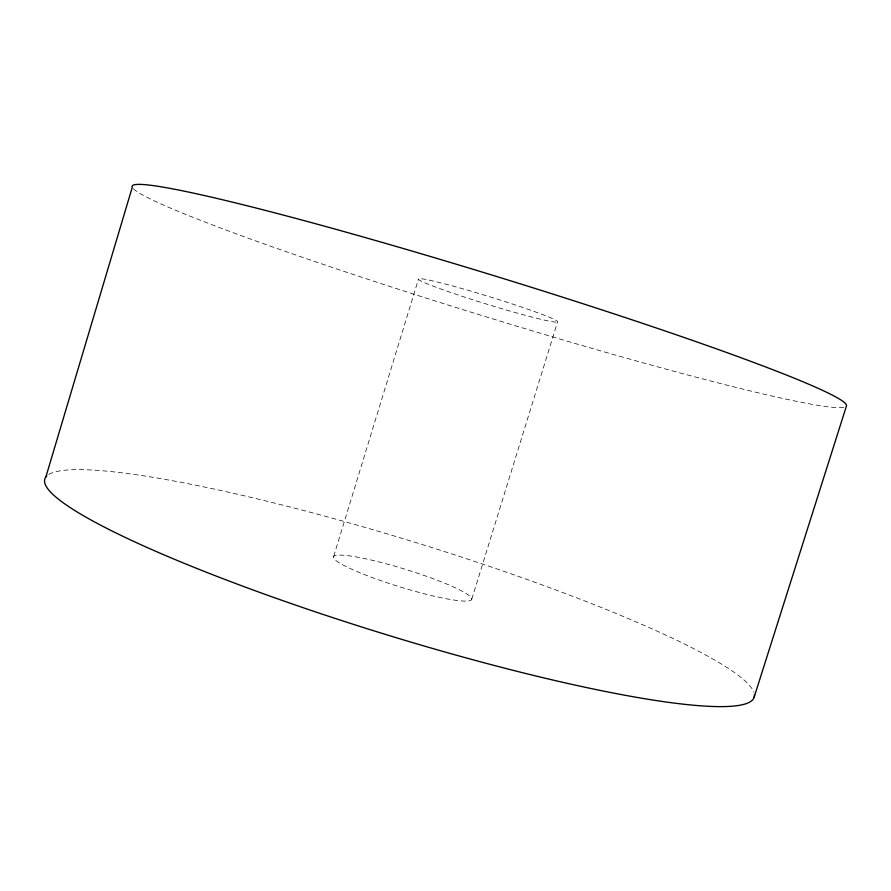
<?xml version="1.0" encoding="UTF-8"?>
<svg xmlns="http://www.w3.org/2000/svg" width="891" height="891" viewBox="0 0 891 891"><rect width="100%" height="100%" fill="white"/><g stroke="black" fill="none" stroke-linecap="round" stroke-linejoin="round"><path stroke-width="0.67" stroke-dasharray="4.46 3.34" d="M333.713 556.285L418.436 279.262M471.785 599.12L557.566 321.907A72.85 3.954 17.1 0 0 455.824 286.857A72.85 3.954 17.1 0 0 450.59 292.415A72.85 3.954 17.1 0 0 557.566 321.907M48.816 474.424A371.057 48.348 17.1 0 1 417.589 543.109A371.057 48.348 17.1 0 1 753.909 692.441M843.688 407.421A373.663 20.816 17.1 0 1 481.151 315.303A373.663 20.816 17.1 0 1 133.294 188.636M363.483 574.205A72.371 9.2 17.1 0 0 471.584 599.676A72.371 9.2 17.1 0 0 372.627 560.372A72.371 9.2 17.1 0 0 363.483 574.205"/><path stroke-width="1.34" d="M45.842 477.03L132.291 187.221A373.663 20.816 17.1 0 1 487.822 273.793A373.663 20.816 17.1 0 1 846.45 405.995L754.165 697.107M754.387 694.713A371.057 48.348 17.1 0 1 381.326 633.133A371.057 48.348 17.1 0 1 46.822 475.917"/></g></svg>
